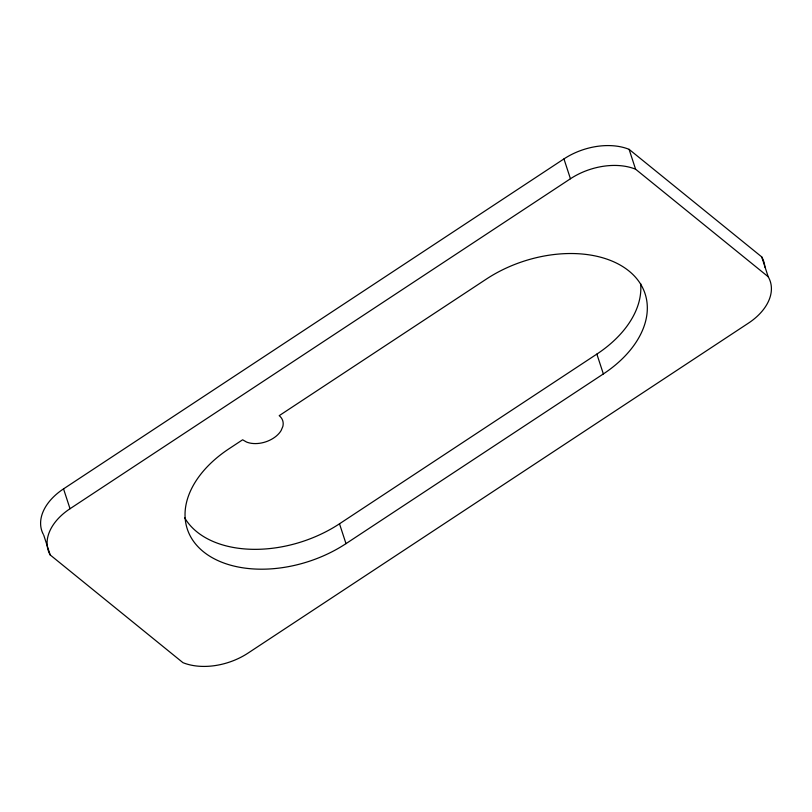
<?xml version="1.0" encoding="UTF-8"?>
<svg xmlns="http://www.w3.org/2000/svg" width="812" height="812" viewBox="0 0 812 812"><rect width="100%" height="100%" fill="white"/><g stroke="black" fill="none" stroke-linecap="round" stroke-linejoin="round"><path stroke-width="1.22" d="M43.249 534.235A55.013 35.799 -18.1 0 1 63.539 488.875L563.954 158.908A55.013 35.799 -18.1 0 1 629.097 149.347L761.707 256.886L768.193 276.74A55.013 35.799 -18.1 0 1 748.471 323.125L248.046 653.092A55.013 35.799 -18.1 0 1 182.944 662.663L50.202 554.951L43.716 535.098M50.202 554.951A55.013 35.799 -18.1 0 1 70.025 508.728L570.44 178.762A55.013 35.799 -18.1 0 1 635.583 169.2L768.193 276.74M184.598 517.66A105.448 68.624 -18.1 0 0 339.497 523.791L596.861 354.093A105.448 68.624 -18.1 0 0 640.617 283.52M345.993 543.634L603.357 373.936A105.448 68.624 -18.1 0 0 628.995 271.035A105.448 68.624 -18.1 0 0 486.368 279.074L279.206 415.663A22.919 14.92 -18.1 0 1 282.84 426.493L281.074 430.624A22.919 14.92 -18.1 0 1 246.543 442.043L242.626 439.789L229.004 448.772A105.448 68.624 -18.1 0 0 203.365 551.683A105.448 68.624 -18.1 0 0 345.993 543.634L339.497 523.791M629.097 149.347L635.583 169.2M563.954 158.908L570.44 178.762M596.861 354.093L603.357 373.936M63.539 488.875L70.025 508.728M761.707 256.886A55.013 35.799 -18.1 0 1 764.863 267.138"/></g></svg>
